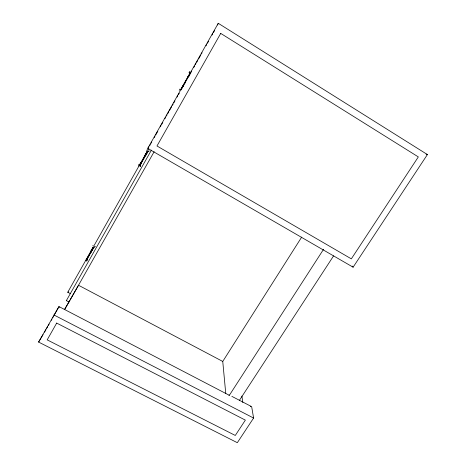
<?xml version="1.0" encoding="UTF-8"?>
<svg xmlns="http://www.w3.org/2000/svg" width="466" height="466" viewBox="0 0 466 466"><rect width="100%" height="100%" fill="white"/><g stroke="black" fill="none" stroke-linecap="round" stroke-linejoin="round"><path stroke-width="0.7" d="M179.224 90.328L179.952 89.041M189.097 72.801L189.831 71.502M181.082 89.932L180.866 89.542L181.484 88.429M141.384 163.013C141.204 163.834 139.276 166.647 139.899 164.381L146.994 151.759M86.338 259.411L86.758 258.514M139.893 164.387L140.93 162.459M217.616 24.995L218.263 23.3L427.409 154.561L353.106 267.187L147.757 148.386L218.263 23.3M93.118 247.394L93.427 246.834L93.882 247.33M189.149 72.399L189.295 72.049M146.609 150.431L147.489 149.551M86.74 259.358L86.944 258.956M181.519 89.064L181.175 89.757M181.554 88.29L182.375 86.693M146.33 154.281C146.924 153.564 148.38 150.728 147.145 151.794M181.653 88.79L182.014 88.115M190.14 73.867C190.903 73.11 189.184 73.762 189.843 74.1M182.171 87.864L182.451 87.381M86.781 261.158L87.299 260.261M139.433 165.261L140.586 163.083M140.01 165.587L141.047 162.949M86.408 260.576L91.138 252.059M180.831 89.6L182.509 86.449M181 89.338L181.472 89.239M140.289 164.434L139.957 164.399M182.165 87.829L182.515 87.194M182.829 86.676L186.161 80.717M86.024 259.952C86.076 259.358 87.037 258.851 86.886 259.725M182.655 87.008L182.957 86.449M140.266 165.145L141.163 163.415M140.726 165.622L140.219 166.502L140.423 166.158M148.596 151.654L149.097 150.774L148.916 151.112M182.416 86.583L182.655 86.193M140.557 163.106L140.808 162.681M94.639 247.23L95.111 246.415L94.901 246.788M86.28 260.797L85.93 260.762L86.408 259.766L91.254 251.209M139.771 166.001L139.451 165.896L140.179 164.481L145.322 155.37M141.134 163.438L141.513 162.791M182.596 86.262L182.806 85.925M183.173 86.035L183.371 85.709M86.874 258.31C85.22 260.255 86.839 260.977 87.439 258.613M187.536 77.525L187.711 77.187M182.777 85.948L187.53 77.502M231.852 396.356L251.657 406.637L253.591 418.043L237.322 442.7L38.591 342.067L58.978 306.576L229.348 395.319L323.579 249.269M188.078 77.333L186.843 79.511M44.538 332.188L45.942 329.689M46.647 328.443L47.707 326.567M48.412 325.315L49.116 324.068M51.225 320.317L51.93 319.07M52.635 317.818L53.34 316.571M54.044 315.319L58.978 306.576M149.598 145.829L150.314 144.565M151.025 143.295L151.741 142.031M154.24 137.598L154.951 136.334M155.667 135.07L157.805 131.272M160.304 126.839L161.02 125.575M161.731 124.306L162.803 122.407M164.941 118.609L165.657 117.345M166.374 116.081L167.084 114.811M167.801 113.547L168.867 111.648M169.583 110.384L171.727 106.586M172.437 105.316L173.154 104.052M173.865 102.788L174.936 100.889M177.074 97.091L177.791 95.821M178.507 94.557L179.218 93.293M183.144 86.326L183.854 85.062M184.571 83.798L185.643 81.9M189.208 75.568L189.924 74.298L189.645 74.671M190.641 73.034L191.707 71.135M193.85 67.337L194.561 66.073M195.277 64.803L195.988 63.539M196.704 62.275L197.776 60.376M198.487 59.106L200.63 55.308M201.341 54.044L202.058 52.78M205.984 45.814L206.694 44.55M207.411 43.286L208.483 41.387M212.047 35.055L212.764 33.791M213.475 32.521L214.546 30.622M70.325 293.603L67.751 292.252L85.598 260.611M86.309 259.346L93.095 247.318M94.161 245.419L138.781 166.315M148.06 149.86L148.776 148.596M141.262 162.564L145.206 155.574M145.246 155.463L147.815 151.066L147.565 150.856M141.425 162.919L145.462 155.79M147.594 152.155L148.136 151.182L147.815 151.066M68.921 301.991L66.347 300.652L151.421 150.128M90.439 251.966L90.695 251.535M93.456 247.423L94.115 246.922M145.398 155.877L145.59 155.557M91.004 252.275L91.26 251.844M70.366 299.615L154.147 151.706M187.693 77.257L187.897 76.861M144.973 155.271L145.293 154.718M90.585 251.71L90.818 251.314M145.555 155.609L145.87 155.05M91.144 251.407L86.734 259.253L86.938 258.962M91.15 252.019L91.517 251.395M189.779 73.768L190.006 73.337M147.32 151.287L147.023 151.829M90.742 251.436L90.952 251.087M91.307 251.745L91.651 251.168M93.963 247.201L93.485 248.04M187.839 76.995L189.744 73.797M188.258 76.995L188.456 76.651M145.543 154.974L146.528 153.244M145.846 155.114L147.332 152.586M147.774 151.823L147.442 151.852M90.899 251.151L91.231 250.58M91.161 251.337L91.371 251.011M92.757 248.011L93.584 247.254L93.188 247.924M187.979 76.744L189.621 74.007M189.61 74.059L189.872 73.576M145.27 154.776L147.081 151.7M91.342 251.023L91.522 250.708M91.633 251.174L91.965 250.603M64.669 309.511L70.011 300.232M145.398 154.561L146.283 153.075M147.279 152.056L146.947 152.621M145.975 154.893L146.33 154.252M91.487 250.807L91.703 250.393M64.524 309.494L78.504 285.244L222.754 361.447L225.765 393.589M188.648 76.325L188.829 76.01M91.214 250.632L91.394 250.294M93.247 247.784L91.604 250.609M93.322 248.314L93.515 247.97M91.913 250.708L92.122 250.324M146.726 152.33L146.965 151.899M147.303 152.662L147.541 152.231M91.348 250.405L91.557 250.021M93.142 247.959L92.501 249.036M93.171 248.582L93.392 248.18M92.041 250.487L93.276 248.384M188.747 76.162L188.998 75.725M92.827 247.877L91.598 249.968M91.476 250.184L92.711 248.081M92.163 250.277L93.159 248.576M188.707 76.261L188.998 75.783L188.794 76.139M188.893 75.911L189.406 75.038L189.254 75.317M91.93 250.05L92.379 249.298M146.755 152.254L146.341 152.93M38.591 342.067L43.064 334.664M222.754 361.447L301.688 237.107M229.01 395.517L229.319 395.04M333.574 255.892L239.454 400.3M147.757 148.386L148.864 146.854M138.664 164.533L138.489 166.042M92.786 245.85L93.235 245.396M66.347 300.652L66.824 300.43M93.462 247.376L93.713 247.632L93.596 247.295M139.573 165.68L139.905 165.768M426.093 154.141L427.409 154.561M147.693 151.287L148.002 151.421M53.881 314.946L253.591 418.043M190.134 73.11L190.472 73.284M352.18 266.08L353.106 267.187M241.895 396.048L242.821 402.502M250.458 406.352A1.52 0.786 -16 0 1 250.784 406.614M59.438 307.205A1.608 0.489 76.6 0 1 59.695 307.344M67.745 292.252A7.025 1.782 -18.8 0 1 68.56 291.943M86.163 260.238L86.373 259.946L86.163 260.238M182.258 87.759L182.398 87.439L182.258 87.759M56.683 323.078L47.183 339.865L235.283 435.46L245.361 420.122L56.683 323.078M220.727 33.401L156.978 145.98L351.335 258.857L418.328 156.914L220.727 33.401"/></g></svg>
